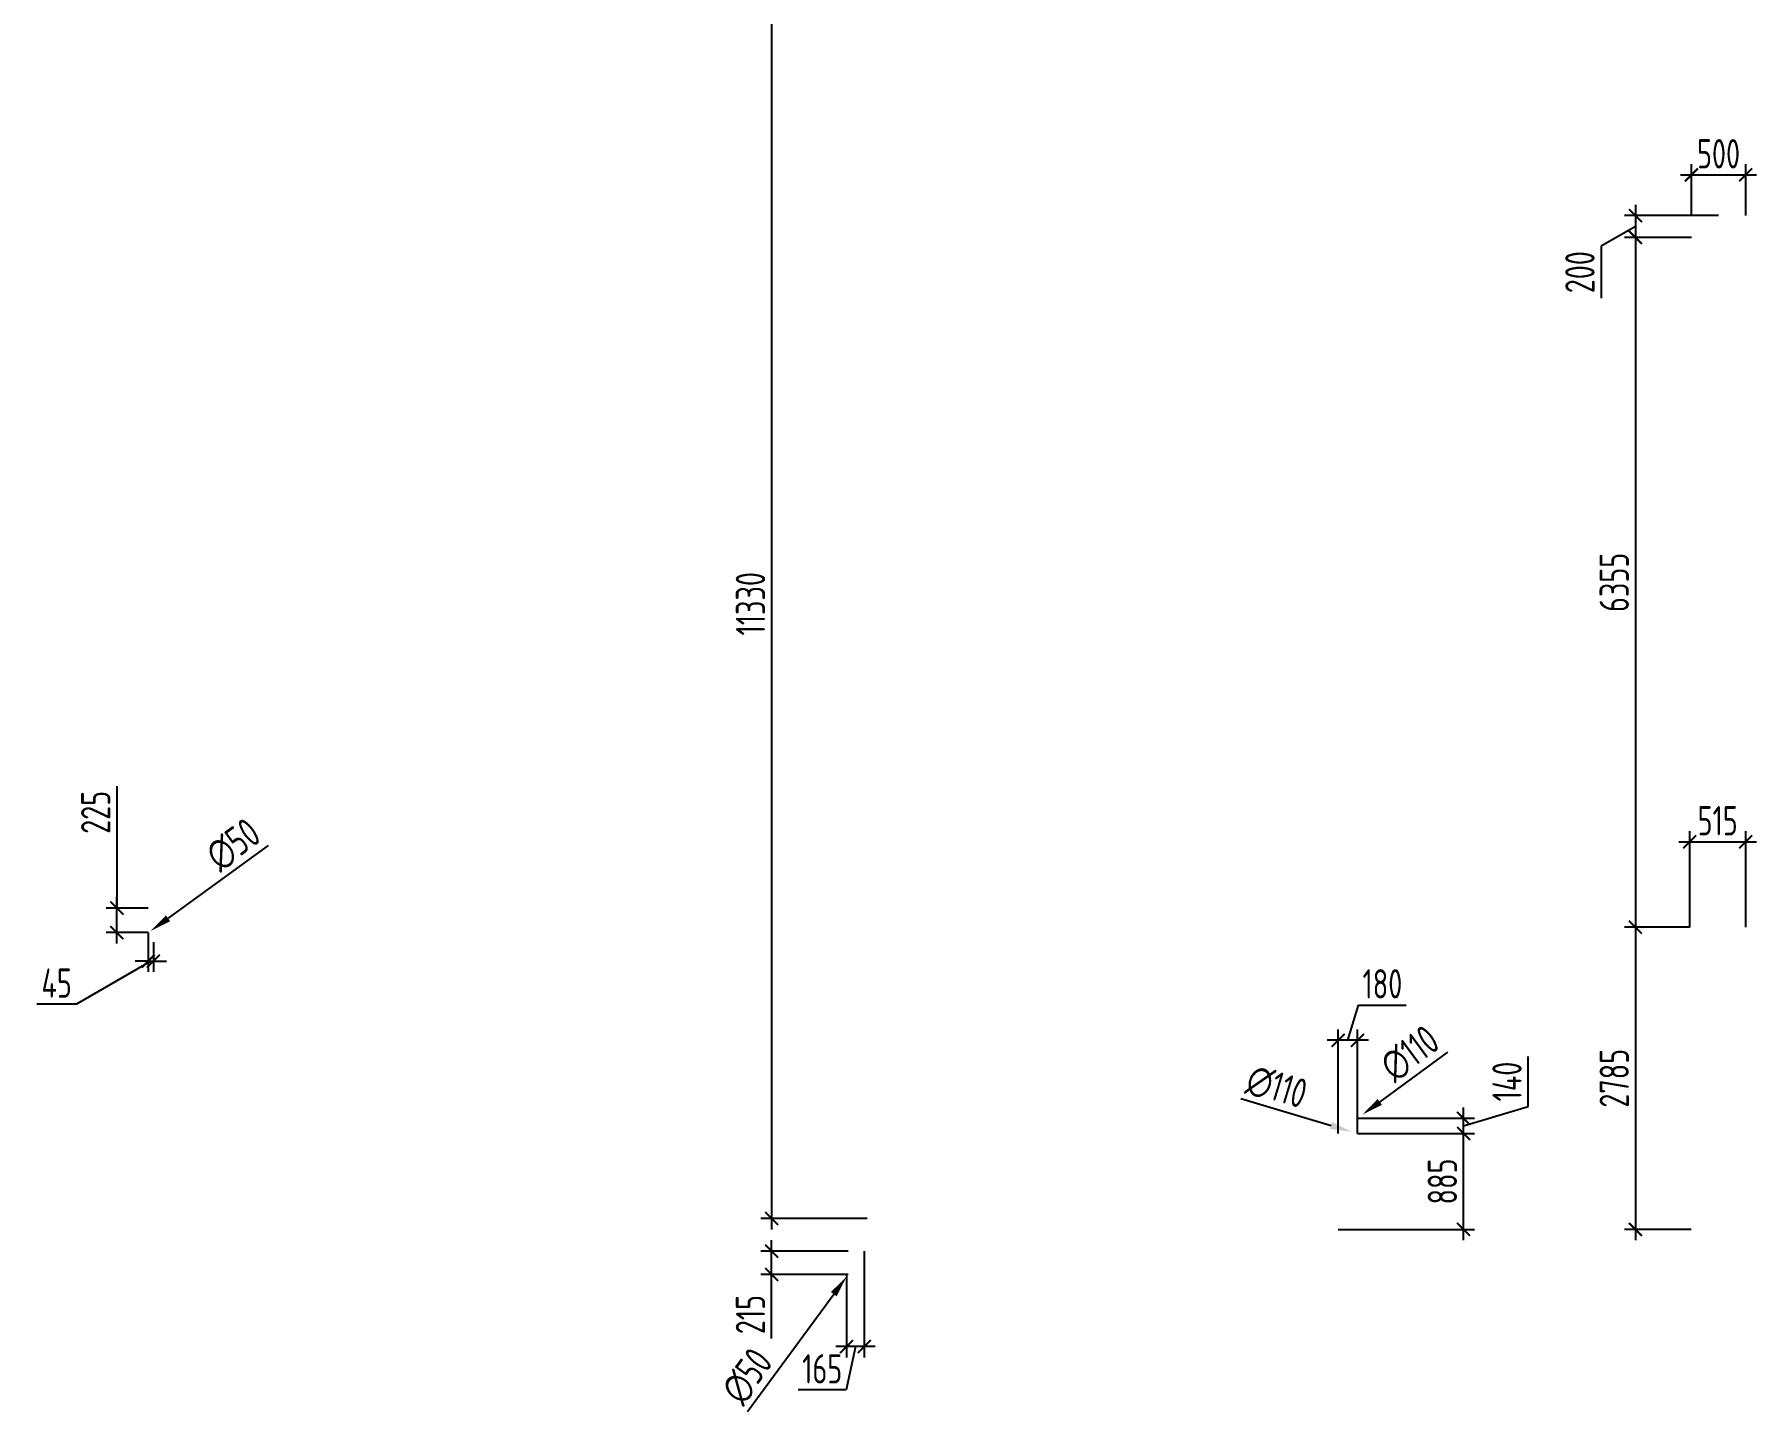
# Model space of a CAD drawing. Header units: millimetres. Extents: x -346952 to 536090, y 55086 to 131231.
# Drawn here: x -206650 to -190784, y 59885 to 72665 of the extents above; entities that cross this region are included whole.
import ezdxf

# ---------------------------------------------------------------- set-up
doc = ezdxf.new("R2010")
doc.units = ezdxf.units.MM
doc.layers.add('РАЗМЕРЫ КРОВЛИ ОВ', color=204, linetype='Continuous')
doc.layers.get('0').off()
doc.styles.add('ISOCPEUR', font='isocpeur.ttf', dxfattribs={"width": 0.7})
doc.dimstyles.new('R_100', dxfattribs={"dimtxt": 270, "dimasz": 120, "dimexe": 100, "dimexo": 0, "dimgap": 60, "dimtad": 1, "dimdec": 0, "dimrnd": 5, "dimzin": 0, "dimdsep": 46, "dimtxsty": 'ISOCPEUR', "dimblk": 'ARCHTICK', "dimcen": 0, "dimdle": 100, "dimclrd": 256, "dimclre": 256, "dimclrt": 256, "dimadec": 0, "dimazin": 0, "dimtfac": 2, "dimtdec": 0, "dimtofl": 0, "dimtmove": 1, "dimatfit": 3, "dimfxl": 1, "dimtvp": 3, "dimtolj": 1, "dimtzin": 0, "dimarcsym": 0})

# ---------------------------------------------------------------- blocks, each defined once
blk = doc.blocks.new('*D3098')
at = {"layer": 'РАЗМЕРЫ КРОВЛИ ОВ', "lineweight": -2, "transparency": 16777216}
blk.add_line((-204495, 65194), (-205419, 64522), dxfattribs=at)
at = {"layer": 'РАЗМЕРЫ КРОВЛИ ОВ', "transparency": 16777216}
blk.add_solid([(-205438, 64549), (-205399, 64495), (-205581, 64404)], dxfattribs=at)
at = {"layer": 'РАЗМЕРЫ КРОВЛИ ОВ', "transparency": 16777216, "insert": (-204818, 65200), "char_height": 270, "attachment_point": 5, "rotation": 36.0131, "style": 'ISOCPEUR'}
blk.add_mtext('\\A1;∅50', dxfattribs=at)
blk = doc.blocks.new('_ArchTick')
at = {"color": 0, "linetype": 'ByBlock', "const_width": 0.15}
blk.add_lwpolyline([(-0.5, -0.5), (0.5, 0.5)], dxfattribs=at)
blk = doc.blocks.new('*D3099')
at = {"layer": 'РАЗМЕРЫ КРОВЛИ ОВ', "lineweight": -2, "transparency": 16777216}
blk.add_line((-200080, 59979), (-199285, 61059), dxfattribs=at)
at = {"layer": 'РАЗМЕРЫ КРОВЛИ ОВ', "transparency": 16777216}
blk.add_solid([(-199312, 61079), (-199259, 61039), (-199167, 61220)], dxfattribs=at)
at = {"layer": 'РАЗМЕРЫ КРОВЛИ ОВ', "transparency": 16777216, "insert": (-200083, 60303), "char_height": 270, "attachment_point": 5, "rotation": 53.6586, "style": 'ISOCPEUR'}
blk.add_mtext('\\A1;∅50', dxfattribs=at)
blk = doc.blocks.new('*D3102')
at = {"layer": 'РАЗМЕРЫ КРОВЛИ ОВ', "lineweight": -2, "transparency": 16777216}
for p, q in [((-191900, 71096), (-191900, 70695)), ((-191134, 70996), (-192000, 70996)), ((-191900, 70896), (-192216, 70714)), ((-191384, 70795), (-192000, 70795)), ((-192216, 70714), (-192216, 70235))]:
    blk.add_line(p, q, dxfattribs=at)
at = {"layer": 'РАЗМЕРЫ КРОВЛИ ОВ', "lineweight": -2, "transparency": 16777216, "xscale": 120, "yscale": 120, "zscale": 120}
for p, rotation in [((-191900, 70996), 90), ((-191900, 70795), 270)]:
    blk.add_blockref('_ArchTick', p, dxfattribs=dict(at, rotation=rotation))
at = {"layer": 'РАЗМЕРЫ КРОВЛИ ОВ', "transparency": 16777216, "insert": (-192411, 70475), "char_height": 270, "attachment_point": 5, "rotation": 90, "style": 'ISOCPEUR'}
blk.add_mtext('\\A1;200', dxfattribs=at)
blk = doc.blocks.new('*D3103')
at = {"layer": 'РАЗМЕРЫ КРОВЛИ ОВ', "lineweight": -2, "transparency": 16777216}
for p, q in [((-191384, 70795), (-192000, 70795)), ((-191900, 70895), (-191900, 64340)), ((-191400, 64440), (-192000, 64440))]:
    blk.add_line(p, q, dxfattribs=at)
at = {"layer": 'РАЗМЕРЫ КРОВЛИ ОВ', "lineweight": -2, "transparency": 16777216, "xscale": 120, "yscale": 120, "zscale": 120}
for p, rotation in [((-191900, 70795), 90), ((-191900, 64440), 270)]:
    blk.add_blockref('_ArchTick', p, dxfattribs=dict(at, rotation=rotation))
at = {"layer": 'РАЗМЕРЫ КРОВЛИ ОВ', "transparency": 16777216, "insert": (-192095, 67617), "char_height": 270, "attachment_point": 5, "rotation": 90, "style": 'ISOCPEUR'}
blk.add_mtext('\\A1;6355', dxfattribs=at)
blk = doc.blocks.new('*D3101')
at = {"layer": 'РАЗМЕРЫ КРОВЛИ ОВ', "lineweight": -2, "transparency": 16777216}
for p, q in [((-191384, 70996), (-191384, 71471)), ((-190884, 70996), (-190884, 71471)), ((-191484, 71371), (-190784, 71371))]:
    blk.add_line(p, q, dxfattribs=at)
at = {"layer": 'РАЗМЕРЫ КРОВЛИ ОВ', "lineweight": -2, "transparency": 16777216, "xscale": 120, "yscale": 120, "zscale": 120, "rotation": 180}
blk.add_blockref('_ArchTick', (-191384, 71371), dxfattribs=at)
at = {"layer": 'РАЗМЕРЫ КРОВЛИ ОВ', "lineweight": -2, "transparency": 16777216, "xscale": 120, "yscale": 120, "zscale": 120}
blk.add_blockref('_ArchTick', (-190884, 71371), dxfattribs=at)
at = {"layer": 'РАЗМЕРЫ КРОВЛИ ОВ', "transparency": 16777216, "insert": (-191134, 71566), "char_height": 270, "attachment_point": 5, "style": 'ISOCPEUR'}
blk.add_mtext('\\A1;500', dxfattribs=at)
blk = doc.blocks.new('*D3269')
at = {"layer": 'РАЗМЕРЫ КРОВЛИ ОВ', "lineweight": -2, "transparency": 16777216}
for p, q in [((-191900, 71096), (-191900, 70695)), ((-191134, 70996), (-192000, 70996)), ((-191900, 70896), (-192216, 70714)), ((-191384, 70795), (-192000, 70795)), ((-192216, 70714), (-192216, 70235))]:
    blk.add_line(p, q, dxfattribs=at)
at = {"layer": 'РАЗМЕРЫ КРОВЛИ ОВ', "lineweight": -2, "transparency": 16777216, "xscale": 120, "yscale": 120, "zscale": 120}
for p, rotation in [((-191900, 70996), 90), ((-191900, 70795), 270)]:
    blk.add_blockref('_ArchTick', p, dxfattribs=dict(at, rotation=rotation))
at = {"layer": 'РАЗМЕРЫ КРОВЛИ ОВ', "transparency": 16777216, "insert": (-192411, 70475), "char_height": 270, "attachment_point": 5, "rotation": 90, "style": 'ISOCPEUR'}
blk.add_mtext('\\A1;200', dxfattribs=at)
blk = doc.blocks.new('*D3270')
at = {"layer": 'РАЗМЕРЫ КРОВЛИ ОВ', "lineweight": -2, "transparency": 16777216}
for p, q in [((-191400, 64440), (-192000, 64440)), ((-191900, 64540), (-191900, 61556)), ((-191387, 61656), (-192000, 61656))]:
    blk.add_line(p, q, dxfattribs=at)
at = {"layer": 'РАЗМЕРЫ КРОВЛИ ОВ', "lineweight": -2, "transparency": 16777216, "xscale": 120, "yscale": 120, "zscale": 120}
for p, rotation in [((-191900, 64440), 90), ((-191900, 61656), 270)]:
    blk.add_blockref('_ArchTick', p, dxfattribs=dict(at, rotation=rotation))
at = {"layer": 'РАЗМЕРЫ КРОВЛИ ОВ', "transparency": 16777216, "insert": (-192095, 63048), "char_height": 270, "attachment_point": 5, "rotation": 90, "style": 'ISOCPEUR'}
blk.add_mtext('\\A1;2785', dxfattribs=at)
blk = doc.blocks.new('*D3271')
at = {"layer": 'РАЗМЕРЫ КРОВЛИ ОВ', "lineweight": -2, "transparency": 16777216}
for p, q in [((-191500, 65226), (-190784, 65226)), ((-191400, 64440), (-191400, 65326)), ((-190884, 64440), (-190884, 65326))]:
    blk.add_line(p, q, dxfattribs=at)
at = {"layer": 'РАЗМЕРЫ КРОВЛИ ОВ', "lineweight": -2, "transparency": 16777216, "xscale": 120, "yscale": 120, "zscale": 120, "rotation": 180}
blk.add_blockref('_ArchTick', (-191400, 65226), dxfattribs=at)
at = {"layer": 'РАЗМЕРЫ КРОВЛИ ОВ', "lineweight": -2, "transparency": 16777216, "xscale": 120, "yscale": 120, "zscale": 120}
blk.add_blockref('_ArchTick', (-190884, 65226), dxfattribs=at)
at = {"layer": 'РАЗМЕРЫ КРОВЛИ ОВ', "transparency": 16777216, "insert": (-191142, 65421), "char_height": 270, "attachment_point": 5, "style": 'ISOCPEUR'}
blk.add_mtext('\\A1;515', dxfattribs=at)
blk = doc.blocks.new('*D3299')
at = {"layer": 'РАЗМЕРЫ КРОВЛИ ОВ', "lineweight": -2, "transparency": 16777216}
for p, q in [((-205890, 65738), (-205890, 64616)), ((-205601, 64616), (-205990, 64616)), ((-205890, 64290), (-205890, 64716)), ((-205601, 64390), (-205990, 64390))]:
    blk.add_line(p, q, dxfattribs=at)
at = {"layer": 'РАЗМЕРЫ КРОВЛИ ОВ', "lineweight": -2, "transparency": 16777216, "xscale": 120, "yscale": 120, "zscale": 120}
for p, rotation in [((-205890, 64616), 90), ((-205890, 64390), 270)]:
    blk.add_blockref('_ArchTick', p, dxfattribs=dict(at, rotation=rotation))
at = {"layer": 'РАЗМЕРЫ КРОВЛИ ОВ', "transparency": 16777216, "insert": (-206085, 65498), "char_height": 270, "attachment_point": 5, "rotation": 90, "style": 'ISOCPEUR'}
blk.add_mtext('\\A1;225', dxfattribs=at)
blk = doc.blocks.new('*D3300')
at = {"layer": 'РАЗМЕРЫ КРОВЛИ ОВ', "lineweight": -2, "transparency": 16777216}
for p, q in [((-205601, 64390), (-205601, 64028)), ((-205554, 64303), (-205554, 64028)), ((-205577, 64128), (-206262, 63730)), ((-205601, 64128), (-205721, 64128)), ((-205601, 64128), (-205554, 64128)), ((-205554, 64128), (-205434, 64128)), ((-206262, 63730), (-206628, 63730))]:
    blk.add_line(p, q, dxfattribs=at)
at = {"layer": 'РАЗМЕРЫ КРОВЛИ ОВ', "lineweight": -2, "transparency": 16777216, "xscale": 120, "yscale": 120, "zscale": 120}
blk.add_blockref('_ArchTick', (-205601, 64128), dxfattribs=at)
at = {"layer": 'РАЗМЕРЫ КРОВЛИ ОВ', "lineweight": -2, "transparency": 16777216, "xscale": 120, "yscale": 120, "zscale": 120, "rotation": 180}
blk.add_blockref('_ArchTick', (-205554, 64128), dxfattribs=at)
at = {"layer": 'РАЗМЕРЫ КРОВЛИ ОВ', "transparency": 16777216, "insert": (-206445, 63925), "char_height": 270, "attachment_point": 5, "style": 'ISOCPEUR'}
blk.add_mtext('\\A1;45', dxfattribs=at)
blk = doc.blocks.new('*D3301')
at = {"layer": 'РАЗМЕРЫ КРОВЛИ ОВ', "lineweight": -2, "transparency": 16777216}
blk.add_line((-204495, 65194), (-205419, 64522), dxfattribs=at)
at = {"layer": 'РАЗМЕРЫ КРОВЛИ ОВ', "transparency": 16777216}
blk.add_solid([(-205438, 64549), (-205399, 64495), (-205581, 64404)], dxfattribs=at)
at = {"layer": 'РАЗМЕРЫ КРОВЛИ ОВ', "transparency": 16777216, "insert": (-204818, 65200), "char_height": 270, "attachment_point": 5, "rotation": 36.0131, "style": 'ISOCPEUR'}
blk.add_mtext('\\A1;∅50', dxfattribs=at)
blk = doc.blocks.new('*D3310')
at = {"layer": 'РАЗМЕРЫ КРОВЛИ ОВ', "lineweight": -2, "transparency": 16777216}
for p, q in [((-194460, 62539), (-193383, 62539)), ((-193483, 61556), (-193483, 62639)), ((-194639, 61656), (-193383, 61656))]:
    blk.add_line(p, q, dxfattribs=at)
at = {"layer": 'РАЗМЕРЫ КРОВЛИ ОВ', "lineweight": -2, "transparency": 16777216, "xscale": 120, "yscale": 120, "zscale": 120}
for p, rotation in [((-193483, 62539), 90), ((-193483, 61656), 270)]:
    blk.add_blockref('_ArchTick', p, dxfattribs=dict(at, rotation=rotation))
at = {"layer": 'РАЗМЕРЫ КРОВЛИ ОВ', "transparency": 16777216, "insert": (-193678, 62097), "char_height": 270, "attachment_point": 5, "rotation": 90, "style": 'ISOCPEUR'}
blk.add_mtext('\\A1;885', dxfattribs=at)
blk = doc.blocks.new('*D3311')
at = {"layer": 'РАЗМЕРЫ КРОВЛИ ОВ', "lineweight": -2, "transparency": 16777216}
for p, q in [((-192888, 62788), (-192888, 63248)), ((-194460, 62679), (-193383, 62679)), ((-193483, 62609), (-192888, 62788)), ((-193483, 62439), (-193483, 62779)), ((-194460, 62539), (-193383, 62539))]:
    blk.add_line(p, q, dxfattribs=at)
at = {"layer": 'РАЗМЕРЫ КРОВЛИ ОВ', "lineweight": -2, "transparency": 16777216, "xscale": 120, "yscale": 120, "zscale": 120}
for p, rotation in [((-193483, 62679), 90), ((-193483, 62539), 270)]:
    blk.add_blockref('_ArchTick', p, dxfattribs=dict(at, rotation=rotation))
at = {"layer": 'РАЗМЕРЫ КРОВЛИ ОВ', "transparency": 16777216, "insert": (-193083, 63018), "char_height": 270, "attachment_point": 5, "rotation": 90, "style": 'ISOCPEUR'}
blk.add_mtext('\\A1;140', dxfattribs=at)
blk = doc.blocks.new('*D3312')
at = {"layer": 'РАЗМЕРЫ КРОВЛИ ОВ', "lineweight": -2, "transparency": 16777216}
for p, q in [((-199004, 61456), (-199004, 60476)), ((-199168, 61240), (-199168, 60476)), ((-198904, 60576), (-199268, 60576)), ((-199086, 60576), (-199171, 60176)), ((-199171, 60176), (-199612, 60176))]:
    blk.add_line(p, q, dxfattribs=at)
at = {"layer": 'РАЗМЕРЫ КРОВЛИ ОВ', "lineweight": -2, "transparency": 16777216, "xscale": 120, "yscale": 120, "zscale": 120, "rotation": 180}
blk.add_blockref('_ArchTick', (-199168, 60576), dxfattribs=at)
at = {"layer": 'РАЗМЕРЫ КРОВЛИ ОВ', "lineweight": -2, "transparency": 16777216, "xscale": 120, "yscale": 120, "zscale": 120}
blk.add_blockref('_ArchTick', (-199004, 60576), dxfattribs=at)
at = {"layer": 'РАЗМЕРЫ КРОВЛИ ОВ', "transparency": 16777216, "insert": (-199392, 60371), "char_height": 270, "attachment_point": 5, "style": 'ISOCPEUR'}
blk.add_mtext('\\A1;165', dxfattribs=at)
blk = doc.blocks.new('*D3313')
at = {"layer": 'РАЗМЕРЫ КРОВЛИ ОВ', "lineweight": -2, "transparency": 16777216}
for p, q in [((-199152, 61456), (-199958, 61456)), ((-199858, 61140), (-199858, 61556)), ((-199152, 61240), (-199958, 61240)), ((-199858, 60651), (-199858, 61240))]:
    blk.add_line(p, q, dxfattribs=at)
at = {"layer": 'РАЗМЕРЫ КРОВЛИ ОВ', "lineweight": -2, "transparency": 16777216, "xscale": 120, "yscale": 120, "zscale": 120}
for p, rotation in [((-199858, 61456), 90), ((-199858, 61240), 270)]:
    blk.add_blockref('_ArchTick', p, dxfattribs=dict(at, rotation=rotation))
at = {"layer": 'РАЗМЕРЫ КРОВЛИ ОВ', "transparency": 16777216, "insert": (-200053, 60871), "char_height": 270, "attachment_point": 5, "rotation": 90, "style": 'ISOCPEUR'}
blk.add_mtext('\\A1;215', dxfattribs=at)
blk = doc.blocks.new('*D3314')
at = {"layer": 'РАЗМЕРЫ КРОВЛИ ОВ', "lineweight": -2, "transparency": 16777216}
for p, q in [((-194550, 63398), (-194452, 63723)), ((-194452, 63723), (-194011, 63723)), ((-194639, 62539), (-194639, 63498)), ((-194460, 62539), (-194460, 63498)), ((-194360, 63398), (-194739, 63398))]:
    blk.add_line(p, q, dxfattribs=at)
at = {"layer": 'РАЗМЕРЫ КРОВЛИ ОВ', "lineweight": -2, "transparency": 16777216, "xscale": 120, "yscale": 120, "zscale": 120, "rotation": 180}
blk.add_blockref('_ArchTick', (-194639, 63398), dxfattribs=at)
at = {"layer": 'РАЗМЕРЫ КРОВЛИ ОВ', "lineweight": -2, "transparency": 16777216, "xscale": 120, "yscale": 120, "zscale": 120}
blk.add_blockref('_ArchTick', (-194460, 63398), dxfattribs=at)
at = {"layer": 'РАЗМЕРЫ КРОВЛИ ОВ', "transparency": 16777216, "insert": (-194231, 63918), "char_height": 270, "attachment_point": 5, "style": 'ISOCPEUR'}
blk.add_mtext('\\A1;180', dxfattribs=at)
blk = doc.blocks.new('*D3315')
at = {"layer": 'РАЗМЕРЫ КРОВЛИ ОВ', "lineweight": -2, "transparency": 16777216}
blk.add_line((-193631, 63289), (-194255, 62830), dxfattribs=at)
at = {"layer": 'РАЗМЕРЫ КРОВЛИ ОВ', "transparency": 16777216}
blk.add_solid([(-194275, 62857), (-194235, 62804), (-194416, 62712)], dxfattribs=at)
at = {"layer": 'РАЗМЕРЫ КРОВЛИ ОВ', "transparency": 16777216, "insert": (-193978, 63276), "char_height": 270, "attachment_point": 5, "rotation": 36.3141, "style": 'ISOCPEUR'}
blk.add_mtext('\\A1;∅110', dxfattribs=at)
blk = doc.blocks.new('*D3336')
at = {"layer": 'РАЗМЕРЫ КРОВЛИ ОВ', "lineweight": -2, "transparency": 16777216}
for p, q in [((-199858, 73185), (-199858, 61656)), ((-199118, 73085), (-199958, 73085)), ((-198979, 61756), (-199958, 61756))]:
    blk.add_line(p, q, dxfattribs=at)
at = {"layer": 'РАЗМЕРЫ КРОВЛИ ОВ', "lineweight": -2, "transparency": 16777216, "xscale": 120, "yscale": 120, "zscale": 120}
for p, rotation in [((-199858, 73085), 90), ((-199858, 61756), 270)]:
    blk.add_blockref('_ArchTick', p, dxfattribs=dict(at, rotation=rotation))
at = {"layer": 'РАЗМЕРЫ КРОВЛИ ОВ', "transparency": 16777216, "insert": (-200053, 67420), "char_height": 270, "attachment_point": 5, "rotation": 90, "style": 'ISOCPEUR'}
blk.add_mtext('\\A1;11330', dxfattribs=at)
blk = doc.blocks.new('*D5970')
at = {"layer": 'РАЗМЕРЫ КРОВЛИ ОВ', "lineweight": -2, "transparency": 16777216}
blk.add_line((-195535, 62863), (-194704, 62613), dxfattribs=at)
at = {"layer": 'РАЗМЕРЫ КРОВЛИ ОВ', "transparency": 16777216}
blk.add_solid([(-194695, 62645), (-194714, 62581), (-194513, 62555)], dxfattribs=at)
at = {"layer": 'РАЗМЕРЫ КРОВЛИ ОВ', "transparency": 16777216, "insert": (-195205, 62967), "char_height": 270, "attachment_point": 5, "rotation": 343.2184, "style": 'ISOCPEUR'}
blk.add_mtext('\\A1;∅110', dxfattribs=at)

msp = doc.modelspace()

# ---------------------------------------------------------------- dimensions: what is measured, and where the dimension line sits
at = {"layer": 'РАЗМЕРЫ КРОВЛИ ОВ'}
for base, p1, p2, picture, middle in [((-199858.3, 61755.7), (-199118.2, 73084.6), (-198978.9, 61755.7), '*D3336', (-200053.3, 67420.2)), ((-191899.6, 64439.5), (-191383.8, 70795.4), (-191399.7, 64439.5), '*D3103', (-192094.6, 67617.4)), ((-191899.6, 61655.7), (-191399.7, 64439.5), (-191386.5, 61655.7), '*D3270', (-192094.6, 63047.6)), ((-193483.2, 62679.4), (-194460.2, 62539.1), (-194460.2, 62679.4), '*D3311', (-193083.2, 62847.8)), ((-193483.2, 62539.1), (-194638.9, 61655.7), (-194460.2, 62539.1), '*D3310', (-193678.2, 62097.4))]:
    dim = msp.add_linear_dim(base=base, p1=p1, p2=p2, angle=90, dimstyle='R_100', override={"dimpost": '\\X'}, dxfattribs=at)
    dim.commit()
    dim.dimension.update_dxf_attribs({"geometry": picture, "text_midpoint": middle})
for base, p1, p2, picture, middle in [((-190883.9, 71371), (-191383.8, 70995.7), (-190883.9, 70995.7), '*D3101', (-191133.8, 71566)), ((-190883.9, 65225.7), (-191399.7, 64439.5), (-190883.9, 64439.5), '*D3271', (-191141.8, 65420.7)), ((-194638.9, 63397.9), (-194460.2, 62539.1), (-194638.9, 62539.1), '*D3314', (-194392, 63917.9))]:
    dim = msp.add_linear_dim(base=base, p1=p1, p2=p2, dimstyle='R_100', override={"dimpost": '\\X'}, dxfattribs=at)
    dim.commit()
    dim.dimension.update_dxf_attribs({"geometry": picture, "text_midpoint": middle})
for base, p1, p2, picture, middle in [((-191899.6, 70795.4), (-191133.8, 70995.7), (-191383.8, 70795.4), '*D3102', (-192216.2, 70654.3)), ((-191899.6, 70795.4), (-191133.8, 70995.7), (-191383.8, 70795.4), '*D3269', (-192216.2, 70654.3)), ((-205889.5, 64615.7), (-205600.8, 64389.7), (-205600.8, 64615.7), '*D3299', (-206079.5, 65498.5)), ((-199858.2927, 61455.6825), (-199152.0337, 61240.2232), (-199152.0337, 61455.6825), '*D3313', (-199670.1859, 60871.2961))]:
    dim = msp.add_linear_dim(base=base, p1=p1, p2=p2, angle=90, dimstyle='R_100', override={"dimpost": '\\X'}, dxfattribs=at)
    dim.commit()
    dim.dimension.update_dxf_attribs({"geometry": picture, "text_midpoint": middle, "dimtype": 160})
for p1, p2, picture, middle in [((-205621, 64375), (-205580.6, 64404.4), '*D3098', (-204703.6, 65041.8)), ((-205621, 64375), (-205580.6, 64404.4), '*D3301', (-204703.6, 65041.8)), ((-194407.6, 62523.2), (-194512.9, 62555), '*D5970', (-195260.8, 62780.5)), ((-199137.2, 61260.4), (-199166.8, 61220.1), '*D3099', (-199926.4, 60187.7))]:
    dim = msp.add_diameter_dim_2p(p1=p1, p2=p2, dimstyle='R_100', override={"dimasz": 200, "dimpost": '\\X', "dimblk1": 'ArchTick', "dimsah": 1}, dxfattribs=at)
    dim.commit()
    dim.dimension.update_dxf_attribs({"geometry": picture, "text_midpoint": middle, "dimtype": 163})
for base, p1, p2, picture, middle in [((-205553.9, 64127.9), (-205600.8, 64389.7), (-205553.9, 64303.3), '*D3300', (-206322.4, 63729.9)), ((-199167.6, 60576.1), (-199003.9, 61455.7), (-199167.6, 61240.5), '*D3312', (-199231, 60176.1))]:
    dim = msp.add_linear_dim(base=base, p1=p1, p2=p2, dimstyle='R_100', override={"dimpost": '\\X'}, dxfattribs=at)
    dim.commit()
    dim.dimension.update_dxf_attribs({"geometry": picture, "text_midpoint": middle, "dimtype": 160})
dim = msp.add_diameter_dim_2p(p1=(-194504.6, 62646.8), p2=(-194415.9, 62712), dimstyle='R_100', override={"dimasz": 200, "dimpost": '\\X', "dimblk1": 'ArchTick', "dimsah": 1}, dxfattribs=at)
dim.commit()
dim.dimension.update_dxf_attribs({"geometry": '*D3315', "text_midpoint": (-193978, 63275.8)})

doc.saveas('drawing.dxf')
